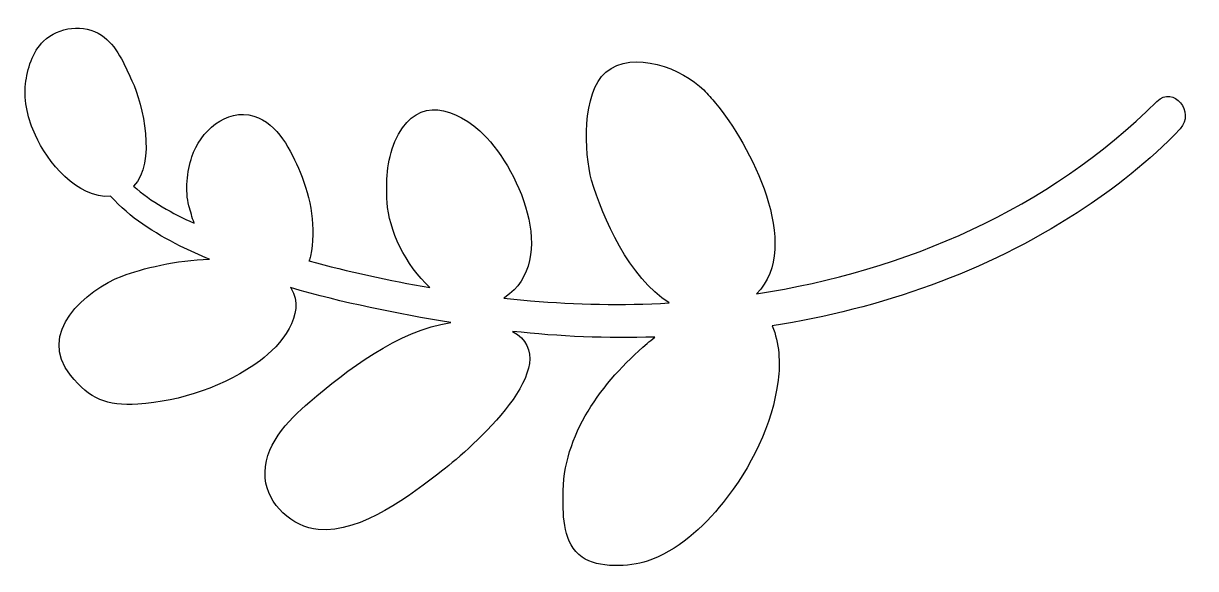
# Model space of a CAD drawing. Header units: centimetres. Extents: x -1.22 to 1.24, y -0.57 to 0.57.
import ezdxf

# ---------------------------------------------------------------- set-up
doc = ezdxf.new("R2010")
doc.units = ezdxf.units.CM
doc.header["$MEASUREMENT"] = 0
doc.layers.add('Layer 1', color=7, linetype='Continuous')

msp = doc.modelspace()

# ---------------------------------------------------------------- linework, layer by layer
at = {"layer": 'Layer 1', "color": 27}
msp.add_open_spline([(-1.17864, 0.53615), (-1.20216, 0.51385), (-1.21298, 0.4771), (-1.21658, 0.4463), (-1.21658, 0.4463), (-1.221, 0.40846), (-1.21086, 0.3723), (-1.19592, 0.33875), (-1.19592, 0.33875), (-1.17187, 0.28475), (-1.10723, 0.20442), (-1.03804, 0.21088), (-1.03804, 0.21088), (-0.99682, 0.16545), (-0.94721, 0.13444), (-0.89202, 0.10645), (-0.89202, 0.10645), (-0.87199, 0.09629), (-0.85125, 0.0874), (-0.8304, 0.07896), (-0.8304, 0.07896), (-0.89993, 0.07695), (-0.97193, 0.05949), (-1.01349, 0.04369), (-1.01349, 0.04369), (-1.09054, 0.0144), (-1.19399, -0.07635), (-1.12208, -0.16448), (-1.12208, -0.16448), (-1.08096, -0.21486), (-1.04649, -0.22899), (-0.98111, -0.22488), (-0.98111, -0.22488), (-0.89099, -0.21927), (-0.79659, -0.18739), (-0.72356, -0.13333), (-0.72356, -0.13333), (-0.68276, -0.10314), (-0.6259, -0.03586), (-0.65942, 0.01769), (-0.65942, 0.01769), (-0.65982, 0.01835), (-0.66029, 0.01891), (-0.66072, 0.01954), (-0.66072, 0.01954), (-0.5506, -0.01279), (-0.43712, -0.03533), (-0.32425, -0.05393), (-0.32425, -0.05393), (-0.43487, -0.07033), (-0.54367, -0.15479), (-0.62005, -0.22004), (-0.62005, -0.22004), (-0.66672, -0.25989), (-0.71916, -0.31331), (-0.71361, -0.37995), (-0.71361, -0.37995), (-0.70898, -0.43533), (-0.6562, -0.48298), (-0.60227, -0.48764), (-0.60227, -0.48764), (-0.51035, -0.49558), (-0.40807, -0.41551), (-0.34099, -0.3636), (-0.34099, -0.3636), (-0.28257, -0.31833), (-0.07588, -0.13897), (-0.19452, -0.07232), (-0.19452, -0.07232), (-0.09615, -0.08335), (0.00397, -0.08745), (0.10417, -0.08425), (0.10417, -0.08425), (0.09859, -0.08888), (0.09314, -0.09354), (0.088, -0.09796), (0.088, -0.09796), (-0.00646, -0.17882), (-0.0894, -0.28804), (-0.08853, -0.41787), (-0.08853, -0.41787), (-0.08824, -0.46253), (-0.0885, -0.51653), (-0.04839, -0.54574), (-0.04839, -0.54574), (-0.01579, -0.56947), (0.05189, -0.56622), (0.08787, -0.55397), (0.08787, -0.55397), (0.15121, -0.53243), (0.20574, -0.48367), (0.24741, -0.43134), (0.24741, -0.43134), (0.30628, -0.35757), (0.35086, -0.26891), (0.36309, -0.17456), (0.36309, -0.17456), (0.36759, -0.13982), (0.36571, -0.09574), (0.35071, -0.06097), (0.35071, -0.06097), (0.57841, -0.02491), (0.79876, 0.05209), (0.99055, 0.17615), (0.99055, 0.17615), (1.06868, 0.22666), (1.14284, 0.28429), (1.20664, 0.35226), (1.20664, 0.35226), (1.2391, 0.38689), (1.19286, 0.44434), (1.15796, 0.40967), (1.15796, 0.40967), (0.92917, 0.18266), (0.63096, 0.0546), (0.31778, 0.00644), (0.31778, 0.00644), (0.41676, 0.10587), (0.30214, 0.32148), (0.23179, 0.40607), (0.23179, 0.40607), (0.22385, 0.41565), (0.21552, 0.42493), (0.20676, 0.43377), (0.20676, 0.43377), (0.16297, 0.4778), (0.05854, 0.51947), (0.00131, 0.47073), (0.00131, 0.47073), (-0.04883, 0.42811), (-0.04444, 0.30174), (-0.02838, 0.24464), (-0.02838, 0.24464), (-0.00615, 0.16574), (0.05115, 0.04009), (0.13397, -0.01269), (0.13397, -0.01269), (0.03695, -0.01811), (-0.0605, -0.01655), (-0.15678, -0.00819), (-0.15678, -0.00819), (-0.17535, -0.00658), (-0.19395, -0.00467), (-0.21255, -0.00263), (-0.21255, -0.00263), (-0.21199, -0.00226), (-0.21144, -0.00202), (-0.21088, -0.00162), (-0.21088, -0.00162), (-0.09428, 0.07651), (-0.18379, 0.27733), (-0.26324, 0.34774), (-0.26324, 0.34774), (-0.33031, 0.40717), (-0.4037, 0.41378), (-0.44132, 0.32533), (-0.44132, 0.32533), (-0.45854, 0.28488), (-0.46026, 0.24125), (-0.4577, 0.19775), (-0.4577, 0.19775), (-0.45445, 0.14171), (-0.41881, 0.06591), (-0.36801, 0.01947), (-0.36801, 0.01947), (-0.4536, 0.03421), (-0.53859, 0.05307), (-0.6218, 0.0753), (-0.6218, 0.0753), (-0.62042, 0.07848), (-0.61923, 0.08168), (-0.61852, 0.08517), (-0.61852, 0.08517), (-0.60672, 0.14356), (-0.61733, 0.20704), (-0.64035, 0.26117), (-0.64035, 0.26117), (-0.65951, 0.30615), (-0.68649, 0.36319), (-0.73716, 0.37867), (-0.73716, 0.37867), (-0.79635, 0.39677), (-0.84998, 0.34578), (-0.86752, 0.29324), (-0.86752, 0.29324), (-0.87723, 0.26416), (-0.88215, 0.22111), (-0.87374, 0.19106), (-0.87374, 0.19106), (-0.87038, 0.17899), (-0.86697, 0.16672), (-0.86294, 0.1546), (-0.86294, 0.1546), (-0.90847, 0.17505), (-0.95298, 0.19916), (-0.99002, 0.2322), (-0.99002, 0.2322), (-0.942, 0.28083), (-0.96981, 0.40304), (-0.99325, 0.45299), (-0.99325, 0.45299), (-1.00909, 0.48678), (-1.02513, 0.52713), (-1.05738, 0.54872), (-1.05738, 0.54872), (-1.09376, 0.57306), (-1.14707, 0.5661), (-1.17864, 0.53615)], degree=3, knots=[0, 0, 0, 0, 0.0188679, 0.0188679, 0.0188679, 0.0188679, 0.0377358, 0.0377358, 0.0377358, 0.0377358, 0.0566038, 0.0566038, 0.0566038, 0.0566038, 0.0754717, 0.0754717, 0.0754717, 0.0754717, 0.0943396, 0.0943396, 0.0943396, 0.0943396, 0.1132075, 0.1132075, 0.1132075, 0.1132075, 0.1320755, 0.1320755, 0.1320755, 0.1320755, 0.1509434, 0.1509434, 0.1509434, 0.1509434, 0.1698113, 0.1698113, 0.1698113, 0.1698113, 0.1886792, 0.1886792, 0.1886792, 0.1886792, 0.2075472, 0.2075472, 0.2075472, 0.2075472, 0.2264151, 0.2264151, 0.2264151, 0.2264151, 0.245283, 0.245283, 0.245283, 0.245283, 0.2641509, 0.2641509, 0.2641509, 0.2641509, 0.2830189, 0.2830189, 0.2830189, 0.2830189, 0.3018868, 0.3018868, 0.3018868, 0.3018868, 0.3207547, 0.3207547, 0.3207547, 0.3207547, 0.3396226, 0.3396226, 0.3396226, 0.3396226, 0.3584906, 0.3584906, 0.3584906, 0.3584906, 0.3773585, 0.3773585, 0.3773585, 0.3773585, 0.3962264, 0.3962264, 0.3962264, 0.3962264, 0.4150943, 0.4150943, 0.4150943, 0.4150943, 0.4339623, 0.4339623, 0.4339623, 0.4339623, 0.4528302, 0.4528302, 0.4528302, 0.4528302, 0.4716981, 0.4716981, 0.4716981, 0.4716981, 0.490566, 0.490566, 0.490566, 0.490566, 0.509434, 0.509434, 0.509434, 0.509434, 0.5283019, 0.5283019, 0.5283019, 0.5283019, 0.5471698, 0.5471698, 0.5471698, 0.5471698, 0.5660377, 0.5660377, 0.5660377, 0.5660377, 0.5849057, 0.5849057, 0.5849057, 0.5849057, 0.6037736, 0.6037736, 0.6037736, 0.6037736, 0.6226415, 0.6226415, 0.6226415, 0.6226415, 0.6415094, 0.6415094, 0.6415094, 0.6415094, 0.6603774, 0.6603774, 0.6603774, 0.6603774, 0.6792453, 0.6792453, 0.6792453, 0.6792453, 0.6981132, 0.6981132, 0.6981132, 0.6981132, 0.7169811, 0.7169811, 0.7169811, 0.7169811, 0.7358491, 0.7358491, 0.7358491, 0.7358491, 0.754717, 0.754717, 0.754717, 0.754717, 0.7735849, 0.7735849, 0.7735849, 0.7735849, 0.7924528, 0.7924528, 0.7924528, 0.7924528, 0.8113208, 0.8113208, 0.8113208, 0.8113208, 0.8301887, 0.8301887, 0.8301887, 0.8301887, 0.8490566, 0.8490566, 0.8490566, 0.8490566, 0.8679245, 0.8679245, 0.8679245, 0.8679245, 0.8867925, 0.8867925, 0.8867925, 0.8867925, 0.9056604, 0.9056604, 0.9056604, 0.9056604, 0.9245283, 0.9245283, 0.9245283, 0.9245283, 0.9433962, 0.9433962, 0.9433962, 0.9433962, 0.9622642, 0.9622642, 0.9622642, 0.9622642, 1, 1, 1, 1], dxfattribs=at)

doc.saveas('drawing.dxf')
